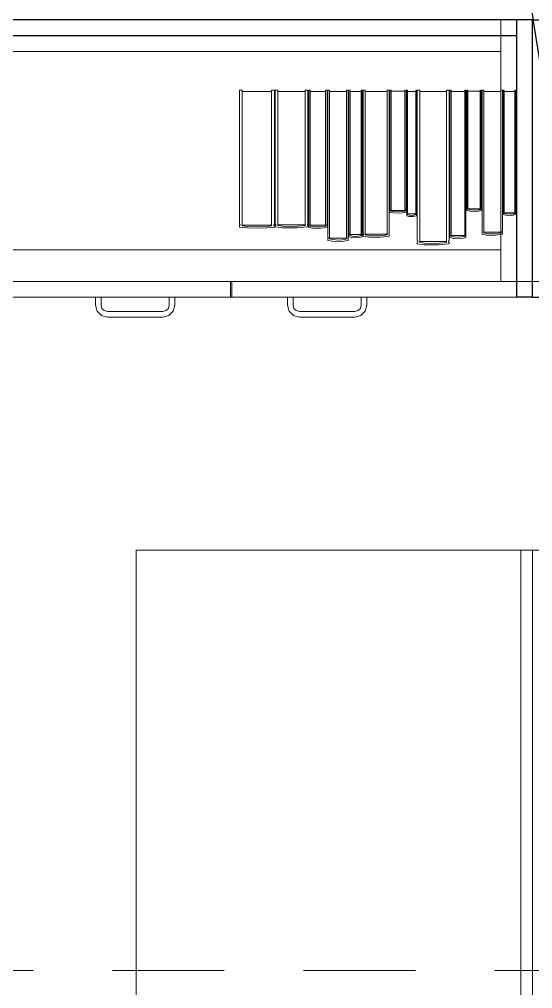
# Model space of a CAD drawing. Header units: inches. Extents: x -19 to 5698, y -728 to 92.
# Drawn here: x 196.864 to 197.511, y 17.377 to 18.6 of the extents above; entities that cross this region are included whole.
import ezdxf

# ---------------------------------------------------------------- set-up
doc = ezdxf.new("R2010")
doc.units = ezdxf.units.IN
doc.header["$MEASUREMENT"] = 0
doc.set_wipeout_variables(frame=1)
for name, pattern in [('HIDDEN', [0.375, 0.25, -0.125]), ('Hidden Line', [0.195611, 0.141111, -0.0545]), ('Wipeout_Contour', [1, 0, -1])]:
    doc.linetypes.add(name, pattern=pattern)
doc.layers.add('00 conduct tomacorr', color=120, linetype='HIDDEN', lineweight=30)
doc.layers.add('08 _ STR _ EXT _ 09 Vigas', color=251, linetype='Continuous')
doc.layers.add('Interior - Mobiliario', color=7, linetype='Continuous')

msp = doc.modelspace()

# ---------------------------------------------------------------- linework, layer by layer
at = {"layer": '08 _ STR _ EXT _ 09 Vigas', "color": 251, "linetype": 'Hidden Line', "lineweight": 13, "true_color": 0x636466}
msp.add_line((194.57, 17.4), (215.07, 17.4), dxfattribs=at)
at = {"layer": 'Interior - Mobiliario', "color": 175, "linetype": 'Continuous', "lineweight": 13}
for p, q in [((197.4909, 18.5794), (196.0309, 18.5794)), ((197.4909, 18.2694), (197.4909, 18.5794)), ((196.0509, 18.5594), (197.4709, 18.5594)), ((197.4709, 18.3094), (197.4709, 18.5594)), ((197.1448, 18.5108), (197.1413, 18.5108)), ((197.1413, 18.5108), (197.1413, 18.3416)), ((197.1448, 18.3396), (197.1448, 18.5108)), ((197.1819, 18.5091), (197.1448, 18.5091)), ((197.1854, 18.5108), (197.1819, 18.5108)), ((197.1819, 18.5108), (197.1819, 18.3396)), ((197.1854, 18.3416), (197.1854, 18.5108)), ((197.1897, 18.5108), (197.1864, 18.5108)), ((197.1864, 18.5108), (197.1864, 18.342)), ((197.1897, 18.3399), (197.1897, 18.5108)), ((197.2243, 18.5091), (197.1897, 18.5091)), ((197.2276, 18.5108), (197.2243, 18.5108)), ((197.2243, 18.5108), (197.2243, 18.3399)), ((197.2276, 18.342), (197.2276, 18.5108)), ((197.2304, 18.5108), (197.2286, 18.5108)), ((197.2286, 18.5108), (197.2286, 18.3414)), ((197.2304, 18.3393), (197.2304, 18.5108)), ((197.2498, 18.5091), (197.2304, 18.5091)), ((197.2517, 18.5108), (197.2498, 18.5108)), ((197.2498, 18.5108), (197.2498, 18.3393)), ((197.2517, 18.3414), (197.2517, 18.5108)), ((197.2548, 18.5108), (197.2527, 18.5108)), ((197.2527, 18.5108), (197.2527, 18.3253)), ((197.2548, 18.323), (197.2548, 18.5108)), ((197.2764, 18.5089), (197.2548, 18.5089)), ((197.2784, 18.5108), (197.2764, 18.5108)), ((197.2764, 18.5108), (197.2764, 18.323)), ((197.2784, 18.3253), (197.2784, 18.5108)), ((197.2808, 18.5108), (197.2794, 18.5108)), ((197.2794, 18.5108), (197.2794, 18.3297)), ((197.2808, 18.3275), (197.2808, 18.5108)), ((197.2949, 18.5089), (197.2808, 18.5089)), ((197.2962, 18.5108), (197.2949, 18.5108)), ((197.2949, 18.5108), (197.2949, 18.3275)), ((197.2962, 18.3297), (197.2962, 18.5108)), ((197.2998, 18.5108), (197.2972, 18.5108)), ((197.2972, 18.5108), (197.2972, 18.3305)), ((197.2998, 18.3283), (197.2998, 18.5108)), ((197.3274, 18.5089), (197.2998, 18.5089)), ((197.33, 18.5108), (197.3274, 18.5108)), ((197.3274, 18.5108), (197.3274, 18.3283)), ((197.33, 18.3305), (197.33, 18.5108)), ((197.3326, 18.5108), (197.331, 18.5108)), ((197.331, 18.5108), (197.331, 18.3601)), ((197.3326, 18.3582), (197.3326, 18.5108)), ((197.3497, 18.5093), (197.3326, 18.5093)), ((197.3514, 18.5108), (197.3497, 18.5108)), ((197.3497, 18.5108), (197.3497, 18.3582)), ((197.3514, 18.3601), (197.3514, 18.5108)), ((197.3533, 18.5108), (197.3524, 18.5108)), ((197.3524, 18.5108), (197.3524, 18.3556)), ((197.3533, 18.3538), (197.3533, 18.5108)), ((197.3635, 18.5092), (197.3533, 18.5092)), ((197.3644, 18.5108), (197.3635, 18.5108)), ((197.3635, 18.5108), (197.3635, 18.3538)), ((197.3644, 18.3556), (197.3644, 18.5108)), ((197.3686, 18.5108), (197.3654, 18.5108)), ((197.3654, 18.5108), (197.3654, 18.321)), ((197.3686, 18.3187), (197.3686, 18.5108)), ((197.4023, 18.5089), (197.3686, 18.5089)), ((197.4055, 18.5108), (197.4023, 18.5108)), ((197.4023, 18.5108), (197.4023, 18.3187)), ((197.4055, 18.321), (197.4055, 18.5108)), ((197.4081, 18.5108), (197.4065, 18.5108)), ((197.4065, 18.5108), (197.4065, 18.3286)), ((197.4081, 18.3264), (197.4081, 18.5108)), ((197.4253, 18.5089), (197.4081, 18.5089)), ((197.4269, 18.5108), (197.4253, 18.5108)), ((197.4253, 18.5108), (197.4253, 18.3264)), ((197.4269, 18.3286), (197.4269, 18.5108)), ((197.4294, 18.5108), (197.4279, 18.5108)), ((197.4279, 18.5108), (197.4279, 18.3622)), ((197.4294, 18.3604), (197.4294, 18.5108)), ((197.4447, 18.5093), (197.4294, 18.5093)), ((197.4461, 18.5108), (197.4447, 18.5108)), ((197.4447, 18.5108), (197.4447, 18.3604)), ((197.4461, 18.3622), (197.4461, 18.5108)), ((197.4492, 18.5108), (197.4471, 18.5108)), ((197.4471, 18.5108), (197.4471, 18.3328)), ((197.4492, 18.3306), (197.4492, 18.5108)), ((197.4707, 18.509), (197.4492, 18.509)), ((197.4728, 18.5108), (197.4707, 18.5108)), ((197.4707, 18.5108), (197.4707, 18.3306)), ((197.4728, 18.3328), (197.4728, 18.5108)), ((197.4751, 18.5108), (197.4738, 18.5108)), ((197.4738, 18.5108), (197.4738, 18.3572)), ((197.4751, 18.3553), (197.4751, 18.5108)), ((197.331, 18.3601), (197.3311, 18.3599)), ((197.3311, 18.3584), (197.331, 18.3584)), ((197.331, 18.3584), (197.331, 18.3567)), ((197.331, 18.3567), (197.3355, 18.3558)), ((197.3311, 18.3599), (197.3312, 18.3597)), ((197.3312, 18.3586), (197.3311, 18.3584)), ((197.3312, 18.3597), (197.3313, 18.3595)), ((197.3313, 18.3588), (197.3312, 18.3586)), ((197.3313, 18.3595), (197.3313, 18.3593)), ((197.3313, 18.3593), (197.3313, 18.3591)), ((197.3313, 18.3591), (197.3313, 18.3588)), ((197.3326, 18.359), (197.3497, 18.359)), ((197.3357, 18.3575), (197.3326, 18.3582)), ((197.3355, 18.3558), (197.3446, 18.3556)), ((197.342, 18.3571), (197.3357, 18.3575)), ((197.3482, 18.3578), (197.342, 18.3571)), ((197.3446, 18.3556), (197.3514, 18.3567)), ((197.3497, 18.3582), (197.3482, 18.3578)), ((197.351, 18.3593), (197.3511, 18.3596)), ((197.351, 18.3591), (197.351, 18.3593)), ((197.3511, 18.3589), (197.351, 18.3591)), ((197.3511, 18.3596), (197.3512, 18.3598)), ((197.3512, 18.3587), (197.3511, 18.3589)), ((197.3512, 18.3598), (197.3513, 18.36)), ((197.3513, 18.3585), (197.3512, 18.3587)), ((197.3513, 18.36), (197.3514, 18.3601)), ((197.3514, 18.3584), (197.3513, 18.3585)), ((197.3514, 18.3567), (197.3514, 18.3584)), ((197.3524, 18.3556), (197.3524, 18.3555)), ((197.3524, 18.3555), (197.3525, 18.3553)), ((197.3643, 18.3554), (197.3644, 18.3556)), ((197.3644, 18.3556), (197.3644, 18.3556)), ((197.4279, 18.3622), (197.428, 18.3621)), ((197.428, 18.3606), (197.4279, 18.3605)), ((197.4279, 18.3605), (197.4279, 18.3588)), ((197.4279, 18.3588), (197.4319, 18.358)), ((197.428, 18.3621), (197.4281, 18.3619)), ((197.4281, 18.3608), (197.428, 18.3606)), ((197.4281, 18.3619), (197.4282, 18.3616)), ((197.4282, 18.361), (197.4281, 18.3608)), ((197.4282, 18.3616), (197.4282, 18.3614)), ((197.4282, 18.3614), (197.4282, 18.3612)), ((197.4282, 18.3612), (197.4282, 18.361)), ((197.4294, 18.3611), (197.4447, 18.3611)), ((197.4321, 18.3597), (197.4294, 18.3604)), ((197.4319, 18.358), (197.44, 18.3578)), ((197.4377, 18.3593), (197.4321, 18.3597)), ((197.4433, 18.3599), (197.4377, 18.3593)), ((197.44, 18.3578), (197.4461, 18.3588)), ((197.4447, 18.3604), (197.4433, 18.3599)), ((197.4458, 18.3615), (197.4459, 18.3617)), ((197.4458, 18.3612), (197.4458, 18.3615)), ((197.4458, 18.361), (197.4458, 18.3612)), ((197.4459, 18.3608), (197.4458, 18.361)), ((197.4459, 18.3619), (197.446, 18.3621)), ((197.4459, 18.3617), (197.4459, 18.3619)), ((197.446, 18.3606), (197.4459, 18.3608)), ((197.446, 18.3621), (197.4461, 18.3622)), ((197.4461, 18.3605), (197.446, 18.3606)), ((197.4461, 18.3588), (197.4461, 18.3605)), ((197.4738, 18.3572), (197.4739, 18.3571)), ((197.4739, 18.3557), (197.4738, 18.3555)), ((197.4738, 18.3555), (197.4738, 18.3554)), ((197.4739, 18.3571), (197.4739, 18.3569)), ((197.4739, 18.3569), (197.474, 18.3566)), ((197.474, 18.3559), (197.4739, 18.3557)), ((197.474, 18.3566), (197.474, 18.3564)), ((197.474, 18.3564), (197.474, 18.3562)), ((197.474, 18.3562), (197.474, 18.3559)), ((197.3525, 18.3542), (197.3524, 18.354)), ((197.3524, 18.354), (197.3524, 18.3539)), ((197.3524, 18.3539), (197.3524, 18.3522)), ((197.3524, 18.3522), (197.355, 18.3513)), ((197.3525, 18.3553), (197.3526, 18.3551)), ((197.3526, 18.3546), (197.3525, 18.3544)), ((197.3525, 18.3544), (197.3525, 18.3542)), ((197.3526, 18.3551), (197.3526, 18.3549)), ((197.3526, 18.3549), (197.3526, 18.3546)), ((197.3533, 18.3545), (197.3635, 18.3545)), ((197.3551, 18.353), (197.3533, 18.3538)), ((197.355, 18.3513), (197.3604, 18.3511)), ((197.3589, 18.3526), (197.3551, 18.353)), ((197.3625, 18.3533), (197.3589, 18.3526)), ((197.3604, 18.3511), (197.3644, 18.3522)), ((197.3635, 18.3538), (197.3625, 18.3533)), ((197.3642, 18.3551), (197.3643, 18.3554)), ((197.3642, 18.3549), (197.3642, 18.3551)), ((197.3642, 18.3547), (197.3642, 18.3549)), ((197.3642, 18.3544), (197.3642, 18.3547)), ((197.3643, 18.3542), (197.3642, 18.3544)), ((197.3644, 18.354), (197.3643, 18.3542)), ((197.3644, 18.3539), (197.3644, 18.354)), ((197.3644, 18.3522), (197.3644, 18.3539)), ((197.4738, 18.3554), (197.4738, 18.3537)), ((197.4738, 18.3537), (197.4773, 18.3529)), ((197.4775, 18.3546), (197.4751, 18.3553)), ((197.4773, 18.3529), (197.4845, 18.3527)), ((197.4824, 18.3542), (197.4775, 18.3546)), ((197.1413, 18.3416), (197.1415, 18.3415)), ((197.1414, 18.3398), (197.1413, 18.3397)), ((197.1413, 18.3397), (197.1413, 18.3378)), ((197.1413, 18.3378), (197.151, 18.3369)), ((197.1417, 18.34), (197.1414, 18.3398)), ((197.1415, 18.3415), (197.1417, 18.3413)), ((197.1417, 18.3413), (197.1419, 18.341)), ((197.1419, 18.3403), (197.1417, 18.34)), ((197.1419, 18.341), (197.142, 18.3408)), ((197.142, 18.3405), (197.1419, 18.3403)), ((197.142, 18.3408), (197.142, 18.3405)), ((197.1448, 18.3404), (197.1819, 18.3404)), ((197.1514, 18.3388), (197.1448, 18.3396)), ((197.151, 18.3369), (197.1707, 18.3367)), ((197.165, 18.3383), (197.1514, 18.3388)), ((197.1786, 18.339), (197.165, 18.3383)), ((197.1707, 18.3367), (197.1854, 18.3378)), ((197.1819, 18.3396), (197.1786, 18.339)), ((197.1847, 18.3408), (197.1848, 18.3411)), ((197.1847, 18.3406), (197.1847, 18.3408)), ((197.1848, 18.3403), (197.1847, 18.3406)), ((197.1848, 18.3411), (197.185, 18.3413)), ((197.185, 18.3401), (197.1848, 18.3403)), ((197.185, 18.3413), (197.1853, 18.3415)), ((197.1852, 18.3399), (197.185, 18.3401)), ((197.1854, 18.3397), (197.1852, 18.3399)), ((197.1853, 18.3415), (197.1854, 18.3416)), ((197.1854, 18.3378), (197.1854, 18.3397)), ((197.1864, 18.342), (197.1867, 18.3418)), ((197.1866, 18.3401), (197.1864, 18.3401)), ((197.1864, 18.3401), (197.1864, 18.3382)), ((197.1864, 18.3382), (197.1955, 18.3372)), ((197.1869, 18.3404), (197.1866, 18.3401)), ((197.1867, 18.3418), (197.1869, 18.3416)), ((197.1869, 18.3416), (197.1871, 18.3414)), ((197.187, 18.3406), (197.1869, 18.3404)), ((197.1871, 18.3409), (197.187, 18.3406)), ((197.1871, 18.3414), (197.1871, 18.3411)), ((197.1871, 18.3411), (197.1871, 18.3409)), ((197.1897, 18.3408), (197.2243, 18.3408)), ((197.1959, 18.3391), (197.1897, 18.3399)), ((197.1955, 18.3372), (197.2139, 18.337)), ((197.2086, 18.3387), (197.1959, 18.3391)), ((197.2212, 18.3394), (197.2086, 18.3387)), ((197.2139, 18.337), (197.2276, 18.3382)), ((197.2243, 18.3399), (197.2212, 18.3394)), ((197.2269, 18.3412), (197.227, 18.3414)), ((197.2269, 18.3409), (197.2269, 18.3412)), ((197.227, 18.3407), (197.2269, 18.3409)), ((197.227, 18.3414), (197.2272, 18.3416)), ((197.2271, 18.3404), (197.227, 18.3407)), ((197.2274, 18.3402), (197.2271, 18.3404)), ((197.2272, 18.3416), (197.2274, 18.3419)), ((197.2274, 18.3419), (197.2276, 18.342)), ((197.2276, 18.3401), (197.2274, 18.3402)), ((197.2276, 18.3382), (197.2276, 18.3401)), ((197.2286, 18.3414), (197.2287, 18.3412)), ((197.2287, 18.3396), (197.2286, 18.3395)), ((197.2286, 18.3395), (197.2286, 18.3376)), ((197.2286, 18.3376), (197.2337, 18.3366)), ((197.2287, 18.3412), (197.2289, 18.341)), ((197.2288, 18.3398), (197.2287, 18.3396)), ((197.2289, 18.34), (197.2288, 18.3398)), ((197.2289, 18.341), (197.2289, 18.3408)), ((197.2289, 18.3408), (197.229, 18.3405)), ((197.229, 18.3403), (197.2289, 18.34)), ((197.229, 18.3405), (197.229, 18.3403)), ((197.2304, 18.3402), (197.2498, 18.3402)), ((197.2339, 18.3385), (197.2304, 18.3393)), ((197.2337, 18.3366), (197.244, 18.3364)), ((197.241, 18.3381), (197.2339, 18.3385)), ((197.2481, 18.3388), (197.241, 18.3381)), ((197.244, 18.3364), (197.2517, 18.3376)), ((197.2498, 18.3393), (197.2481, 18.3388)), ((197.2513, 18.3406), (197.2514, 18.3408)), ((197.2513, 18.3403), (197.2513, 18.3406)), ((197.2514, 18.3401), (197.2513, 18.3403)), ((197.2514, 18.3408), (197.2515, 18.3411)), ((197.2514, 18.3398), (197.2514, 18.3401)), ((197.2516, 18.3396), (197.2514, 18.3398)), ((197.2515, 18.3411), (197.2516, 18.3413)), ((197.2516, 18.3413), (197.2517, 18.3414)), ((197.2517, 18.3395), (197.2516, 18.3396)), ((197.2517, 18.3376), (197.2517, 18.3395)), ((197.4471, 18.3328), (197.4473, 18.3327)), ((197.4474, 18.3311), (197.4472, 18.3309)), ((197.4473, 18.3327), (197.4474, 18.3324)), ((197.4474, 18.3324), (197.4475, 18.3322)), ((197.4475, 18.3314), (197.4474, 18.3311)), ((197.4475, 18.3322), (197.4475, 18.3319)), ((197.4475, 18.3319), (197.4475, 18.3316)), ((197.4475, 18.3316), (197.4475, 18.3314)), ((197.4492, 18.3315), (197.4707, 18.3315)), ((197.4723, 18.332), (197.4724, 18.3322)), ((197.4723, 18.3317), (197.4723, 18.332)), ((197.4724, 18.3314), (197.4723, 18.3317)), ((197.4724, 18.3322), (197.4725, 18.3325)), ((197.4725, 18.3312), (197.4724, 18.3314)), ((197.4725, 18.3325), (197.4727, 18.3327)), ((197.4726, 18.3309), (197.4725, 18.3312)), ((197.4727, 18.3327), (197.4728, 18.3328)), ((197.2527, 18.3253), (197.2528, 18.3251)), ((197.2528, 18.3233), (197.2527, 18.3232)), ((197.2527, 18.3232), (197.2527, 18.3211)), ((197.2527, 18.3211), (197.2583, 18.3201)), ((197.2528, 18.3251), (197.253, 18.3249)), ((197.253, 18.3235), (197.2528, 18.3233)), ((197.253, 18.3249), (197.2531, 18.3246)), ((197.2531, 18.3238), (197.253, 18.3235)), ((197.2531, 18.3246), (197.2531, 18.3243)), ((197.2531, 18.3243), (197.2531, 18.324)), ((197.2531, 18.324), (197.2531, 18.3238)), ((197.2548, 18.3239), (197.2764, 18.3239)), ((197.2586, 18.3221), (197.2548, 18.323)), ((197.2583, 18.3201), (197.2699, 18.3198)), ((197.2665, 18.3216), (197.2586, 18.3221)), ((197.2744, 18.3224), (197.2665, 18.3216)), ((197.2699, 18.3198), (197.2784, 18.3211)), ((197.2764, 18.323), (197.2744, 18.3224)), ((197.278, 18.3244), (197.2781, 18.3247)), ((197.278, 18.3241), (197.278, 18.3244)), ((197.2781, 18.3238), (197.278, 18.3241)), ((197.2781, 18.3247), (197.2782, 18.3249)), ((197.2782, 18.3236), (197.2781, 18.3238)), ((197.2782, 18.3249), (197.2783, 18.3252)), ((197.2783, 18.3233), (197.2782, 18.3236)), ((197.2783, 18.3252), (197.2784, 18.3253)), ((197.2784, 18.3232), (197.2783, 18.3233)), ((197.2784, 18.3211), (197.2784, 18.3232)), ((197.2794, 18.3297), (197.2795, 18.3295)), ((197.2795, 18.3278), (197.2794, 18.3276)), ((197.2794, 18.3276), (197.2794, 18.3256)), ((197.2794, 18.3256), (197.2831, 18.3246)), ((197.2795, 18.3295), (197.2796, 18.3293)), ((197.2796, 18.328), (197.2795, 18.3278)), ((197.2796, 18.3293), (197.2797, 18.3291)), ((197.2797, 18.3282), (197.2796, 18.328)), ((197.2797, 18.3291), (197.2797, 18.3288)), ((197.2797, 18.3288), (197.2797, 18.3285)), ((197.2797, 18.3285), (197.2797, 18.3282)), ((197.2808, 18.3284), (197.2949, 18.3284)), ((197.2833, 18.3266), (197.2808, 18.3275)), ((197.2831, 18.3246), (197.2906, 18.3244)), ((197.2884, 18.3262), (197.2833, 18.3266)), ((197.2936, 18.3269), (197.2884, 18.3262)), ((197.2906, 18.3244), (197.2962, 18.3256)), ((197.2949, 18.3275), (197.2936, 18.3269)), ((197.2959, 18.3288), (197.296, 18.3291)), ((197.2959, 18.3286), (197.2959, 18.3288)), ((197.296, 18.3283), (197.2959, 18.3286)), ((197.296, 18.3294), (197.2961, 18.3296)), ((197.296, 18.3291), (197.296, 18.3294)), ((197.296, 18.328), (197.296, 18.3283)), ((197.2961, 18.3278), (197.296, 18.328)), ((197.2961, 18.3296), (197.2962, 18.3297)), ((197.2962, 18.3276), (197.2961, 18.3278)), ((197.2962, 18.3256), (197.2962, 18.3276)), ((197.2972, 18.3305), (197.2974, 18.3303)), ((197.2973, 18.3286), (197.2972, 18.3285)), ((197.2972, 18.3285), (197.2972, 18.3265)), ((197.2972, 18.3265), (197.3044, 18.3254)), ((197.2975, 18.3288), (197.2973, 18.3286)), ((197.2974, 18.3303), (197.2976, 18.3301)), ((197.2977, 18.329), (197.2975, 18.3288)), ((197.2976, 18.3301), (197.2977, 18.3299)), ((197.2977, 18.3299), (197.2977, 18.3296)), ((197.2977, 18.3296), (197.2977, 18.3293)), ((197.2977, 18.3293), (197.2977, 18.329)), ((197.2998, 18.3292), (197.3274, 18.3292)), ((197.3047, 18.3274), (197.2998, 18.3283)), ((197.3044, 18.3254), (197.3191, 18.3252)), ((197.3148, 18.327), (197.3047, 18.3274)), ((197.3249, 18.3277), (197.3148, 18.327)), ((197.3191, 18.3252), (197.33, 18.3265)), ((197.3274, 18.3283), (197.3249, 18.3277)), ((197.3295, 18.3299), (197.3297, 18.3302)), ((197.3295, 18.3296), (197.3295, 18.3299)), ((197.3295, 18.3294), (197.3295, 18.3296)), ((197.3295, 18.3291), (197.3295, 18.3294)), ((197.3296, 18.3288), (197.3295, 18.3291)), ((197.3298, 18.3286), (197.3296, 18.3288)), ((197.3297, 18.3302), (197.3299, 18.3304)), ((197.33, 18.3285), (197.3298, 18.3286)), ((197.3299, 18.3304), (197.33, 18.3305)), ((197.33, 18.3265), (197.33, 18.3285)), ((197.3654, 18.321), (197.3656, 18.3209)), ((197.3656, 18.319), (197.3654, 18.3189)), ((197.3654, 18.3189), (197.3654, 18.3168)), ((197.3656, 18.3209), (197.3659, 18.3206)), ((197.3658, 18.3192), (197.3656, 18.319)), ((197.366, 18.3195), (197.3658, 18.3192)), ((197.3659, 18.3206), (197.366, 18.3204)), ((197.366, 18.3204), (197.3661, 18.3201)), ((197.3661, 18.3198), (197.366, 18.3195)), ((197.3661, 18.3201), (197.3661, 18.3198)), ((197.3686, 18.3197), (197.4023, 18.3197)), ((197.4048, 18.3201), (197.4049, 18.3204)), ((197.4048, 18.3199), (197.4048, 18.3201)), ((197.4049, 18.3196), (197.4048, 18.3199)), ((197.4049, 18.3204), (197.4051, 18.3207)), ((197.405, 18.3193), (197.4049, 18.3196)), ((197.4053, 18.3191), (197.405, 18.3193)), ((197.4051, 18.3207), (197.4053, 18.3209)), ((197.4053, 18.3209), (197.4055, 18.321)), ((197.4055, 18.3189), (197.4053, 18.3191)), ((197.4055, 18.3168), (197.4055, 18.3189)), ((197.4065, 18.3286), (197.4066, 18.3285)), ((197.4066, 18.3267), (197.4065, 18.3266)), ((197.4065, 18.3266), (197.4065, 18.3246)), ((197.4065, 18.3246), (197.411, 18.3235)), ((197.4066, 18.3285), (197.4067, 18.3282)), ((197.4067, 18.3269), (197.4066, 18.3267)), ((197.4067, 18.3282), (197.4068, 18.328)), ((197.4068, 18.3272), (197.4067, 18.3269)), ((197.4068, 18.328), (197.4068, 18.3277)), ((197.4068, 18.3277), (197.4068, 18.3274)), ((197.4068, 18.3274), (197.4068, 18.3272)), ((197.4081, 18.3273), (197.4253, 18.3273)), ((197.4112, 18.3256), (197.4081, 18.3264)), ((197.411, 18.3235), (197.4201, 18.3233)), ((197.4175, 18.3251), (197.4112, 18.3256)), ((197.4237, 18.3259), (197.4175, 18.3251)), ((197.4201, 18.3233), (197.4269, 18.3246)), ((197.4253, 18.3264), (197.4237, 18.3259)), ((197.4266, 18.328), (197.4267, 18.3283)), ((197.4266, 18.3278), (197.4266, 18.328)), ((197.4266, 18.3275), (197.4266, 18.3278)), ((197.4266, 18.3272), (197.4266, 18.3275)), ((197.4267, 18.327), (197.4266, 18.3272)), ((197.4267, 18.3283), (197.4268, 18.3285)), ((197.4268, 18.3267), (197.4267, 18.327)), ((197.4268, 18.3285), (197.4269, 18.3286)), ((197.4269, 18.3266), (197.4268, 18.3267)), ((197.4269, 18.3246), (197.4269, 18.3266)), ((197.4472, 18.3309), (197.4471, 18.3308)), ((197.4471, 18.3308), (197.4471, 18.3288)), ((197.4471, 18.3288), (197.4527, 18.3278)), ((197.453, 18.3298), (197.4492, 18.3306)), ((197.4527, 18.3278), (197.4642, 18.3276)), ((197.4609, 18.3293), (197.453, 18.3298)), ((197.4688, 18.3301), (197.4609, 18.3293)), ((197.4642, 18.3276), (197.4728, 18.3288)), ((197.4707, 18.3306), (197.4688, 18.3301)), ((197.4728, 18.3308), (197.4726, 18.3309)), ((197.4728, 18.3288), (197.4728, 18.3308)), ((197.4709, 18.3094), (196.0509, 18.3094)), ((197.3654, 18.3168), (197.3742, 18.3157)), ((197.3746, 18.3178), (197.3686, 18.3187)), ((197.3742, 18.3157), (197.3921, 18.3155)), ((197.3869, 18.3173), (197.3746, 18.3178)), ((197.3992, 18.3181), (197.3869, 18.3173)), ((197.3921, 18.3155), (197.4055, 18.3168)), ((197.4023, 18.3187), (197.3992, 18.3181)), ((197.4709, 18.2694), (197.4709, 18.3094)), ((196.0309, 18.2694), (197.4909, 18.2694)), ((196.0509, 18.2694), (197.4709, 18.2694)), ((196.7709, 18.2694), (197.1299, 18.2694)), ((197.1299, 18.2494), (197.1299, 18.2694)), ((197.1319, 18.2494), (197.1319, 18.2694)), ((196.7709, 18.2494), (197.1299, 18.2494)), ((196.9599, 18.2394), (196.9599, 18.2494)), ((196.9599, 18.2494), (196.9669, 18.2494)), ((196.9669, 18.2494), (196.9669, 18.2394)), ((197.0529, 18.2394), (197.0529, 18.2494)), ((197.0529, 18.2494), (197.0599, 18.2494)), ((197.0599, 18.2494), (197.0599, 18.2394)), ((197.2019, 18.2494), (197.2019, 18.2394)), ((197.2089, 18.2494), (197.2019, 18.2494)), ((197.2089, 18.2394), (197.2089, 18.2494)), ((197.2949, 18.2494), (197.2949, 18.2394)), ((197.3019, 18.2494), (197.2949, 18.2494)), ((197.3019, 18.2394), (197.3019, 18.2494)), ((196.9619, 18.2319), (196.9599, 18.2394)), ((196.9669, 18.2394), (196.968, 18.2354)), ((196.968, 18.2354), (196.9709, 18.2325)), ((197.0489, 18.2325), (197.0518, 18.2354)), ((197.0518, 18.2354), (197.0529, 18.2394)), ((197.0599, 18.2394), (197.0579, 18.2319)), ((197.2019, 18.2394), (197.2039, 18.2319)), ((197.21, 18.2354), (197.2089, 18.2394)), ((197.2129, 18.2325), (197.21, 18.2354)), ((197.2938, 18.2354), (197.2909, 18.2325)), ((197.2949, 18.2394), (197.2938, 18.2354)), ((197.2999, 18.2319), (197.3019, 18.2394)), ((196.9674, 18.2265), (196.9619, 18.2319)), ((196.9749, 18.2244), (196.9674, 18.2265)), ((196.9709, 18.2325), (196.9749, 18.2314)), ((196.9749, 18.2314), (197.0449, 18.2314)), ((197.0449, 18.2244), (196.9749, 18.2244)), ((197.0449, 18.2314), (197.0489, 18.2325)), ((197.0524, 18.2265), (197.0449, 18.2244)), ((197.0579, 18.2319), (197.0524, 18.2265)), ((197.2039, 18.2319), (197.2094, 18.2265)), ((197.2094, 18.2265), (197.2169, 18.2244)), ((197.2169, 18.2314), (197.2129, 18.2325)), ((197.2869, 18.2314), (197.2169, 18.2314)), ((197.2169, 18.2244), (197.2869, 18.2244)), ((197.2909, 18.2325), (197.2869, 18.2314)), ((197.2869, 18.2244), (197.2944, 18.2265)), ((197.2944, 18.2265), (197.2999, 18.2319)), ((197.4959, 17.9305), (197.5259, 17.9305)), ((197.4959, 16.6455), (197.4959, 17.9305))]:
    msp.add_line(p, q, dxfattribs=at)
at = {"layer": 'Interior - Mobiliario', "color": 175, "linetype": 'Continuous', "lineweight": 13, "flags": 128}
for points in [[(197.5109, 16.6305), (196.0109, 16.6305), (196.0109, 17.2305), (197.0109, 17.2305), (197.0109, 17.9305), (197.5109, 17.9305)], [(197.5109, 16.6305), (199.0109, 16.6305), (199.0109, 17.2305), (198.0109, 17.2305), (198.0109, 17.9305), (197.5109, 17.9305)]]:
    msp.add_lwpolyline(points, close=True, dxfattribs=at)

# ---------------------------------------------------------------- wipeouts: each hides what was drawn before it
at = {"color": 254, "linetype": 'Wipeout_Contour', "lineweight": 0, "ltscale": 6482.974827}
msp.add_wipeout([(197.5309, 18.2494), (197.5309, 18.5994), (197.5109, 18.5994), (197.5109, 18.2494)], dxfattribs=at).dxf.layer = 'Interior - Mobiliario'

# ---------------------------------------------------------------- next in the draw order: linework, layer by layer
at = {"layer": 'Interior - Mobiliario', "color": 175, "linetype": 'Continuous', "lineweight": 30}
for p, q in [((197.5109, 18.2494), (197.5109, 18.5994)), ((197.5109, 18.5994), (197.5309, 18.5994)), ((197.5109, 18.2494), (197.5309, 18.2494))]:
    msp.add_line(p, q, dxfattribs=at)
at = {"layer": 'Interior - Mobiliario', "color": 175, "linetype": 'Continuous', "lineweight": 13}
for p, q in [((197.5109, 18.5994), (197.5309, 18.5994)), ((197.5109, 18.2494), (197.5109, 18.5994)), ((197.5109, 18.5994), (197.5509, 18.5994)), ((197.5109, 18.2694), (197.5109, 18.5994)), ((199.0109, 18.5994), (197.5109, 18.5994)), ((197.5109, 18.5994), (197.5109, 18.2494)), ((197.5509, 18.2694), (197.5109, 18.2694)), ((197.5309, 18.2494), (197.5109, 18.2494)), ((197.5109, 18.2494), (199.0109, 18.2494))]:
    msp.add_line(p, q, dxfattribs=at)

# ---------------------------------------------------------------- next in the draw order: wipeouts: each hides what was drawn before it
at = {"color": 254, "linetype": 'Wipeout_Contour', "lineweight": 0, "ltscale": 6479.942518}
msp.add_wipeout([(196.0309, 18.5794), (197.4909, 18.5794), (197.4909, 18.5994), (196.0309, 18.5994)], dxfattribs=at).dxf.layer = 'Interior - Mobiliario'

# ---------------------------------------------------------------- next in the draw order: linework, layer by layer
at = {"layer": 'Interior - Mobiliario', "color": 175, "linetype": 'Continuous', "lineweight": 30}
for p, q in [((197.4909, 18.5994), (196.0309, 18.5994)), ((197.4909, 18.5794), (197.4909, 18.5994)), ((197.4909, 18.5794), (196.0309, 18.5794))]:
    msp.add_line(p, q, dxfattribs=at)
at = {"layer": 'Interior - Mobiliario', "color": 175, "linetype": 'Continuous', "lineweight": 13}
for p, q in [((197.4909, 18.5994), (196.0309, 18.5994)), ((197.4709, 18.5994), (196.0509, 18.5994)), ((197.4709, 18.5594), (197.4709, 18.5994)), ((197.4909, 18.5794), (197.4909, 18.5994)), ((196.0309, 18.5794), (197.4909, 18.5794))]:
    msp.add_line(p, q, dxfattribs=at)

# ---------------------------------------------------------------- next in the draw order: wipeouts: each hides what was drawn before it
at = {"color": 254, "linetype": 'Wipeout_Contour', "lineweight": 0, "ltscale": 6482.894832}
msp.add_wipeout([(197.4909, 18.2494), (197.5109, 18.2494), (197.5109, 18.5994), (197.4909, 18.5994)], dxfattribs=at).dxf.layer = 'Interior - Mobiliario'

# ---------------------------------------------------------------- next in the draw order: linework, layer by layer
at = {"layer": '00 conduct tomacorr'}
msp.add_arc((192.3142, 17.7743), 5.264, 350.8266, 29.8415, dxfattribs=at)
at = {"layer": 'Interior - Mobiliario', "color": 175, "linetype": 'Continuous', "lineweight": 13}
for p, q in [((196.0109, 18.5994), (197.5109, 18.5994)), ((197.4909, 18.5994), (196.0309, 18.5994)), ((197.5109, 18.5994), (197.4709, 18.5994)), ((197.4909, 18.5994), (197.4909, 18.2494)), ((197.5109, 18.5994), (197.4909, 18.5994)), ((197.4909, 18.2494), (197.4909, 18.5994)), ((197.5109, 18.2494), (197.5109, 18.5994)), ((197.5109, 18.2694), (197.5109, 18.5994)), ((197.5109, 18.5994), (197.5109, 18.2494)), ((197.4909, 18.5794), (196.0309, 18.5794)), ((197.4909, 18.5794), (196.0309, 18.5794)), ((197.4909, 18.5794), (196.0309, 18.5794)), ((197.4909, 18.2494), (197.4909, 18.5794)), ((197.4909, 18.2694), (197.4909, 18.5794)), ((197.4909, 18.2694), (197.4909, 18.5794)), ((197.4886, 18.5092), (197.4751, 18.5092)), ((197.4899, 18.5108), (197.4886, 18.5108)), ((197.4886, 18.5108), (197.4886, 18.3553)), ((197.4899, 18.3572), (197.4899, 18.5108)), ((197.4751, 18.3561), (197.4886, 18.3561)), ((197.4896, 18.3565), (197.4897, 18.3567)), ((197.4896, 18.3562), (197.4896, 18.3565)), ((197.4896, 18.356), (197.4896, 18.3562)), ((197.4897, 18.3558), (197.4896, 18.356)), ((197.4897, 18.3569), (197.4898, 18.3571)), ((197.4897, 18.3567), (197.4897, 18.3569)), ((197.4898, 18.3556), (197.4897, 18.3558)), ((197.4898, 18.3571), (197.4899, 18.3572)), ((197.4899, 18.3554), (197.4898, 18.3556)), ((197.4874, 18.3548), (197.4824, 18.3542)), ((197.4845, 18.3527), (197.4899, 18.3537)), ((197.4886, 18.3553), (197.4874, 18.3548)), ((197.4899, 18.3537), (197.4899, 18.3554)), ((196.0309, 18.2694), (197.4909, 18.2694)), ((196.0309, 18.2694), (197.4909, 18.2694)), ((197.4909, 18.2694), (197.1319, 18.2694)), ((197.4709, 18.2694), (197.5109, 18.2694)), ((197.4909, 18.2494), (197.4909, 18.2694)), ((197.5109, 18.2494), (196.0109, 18.2494)), ((196.0309, 18.2494), (197.4909, 18.2494)), ((196.0309, 18.2494), (197.4909, 18.2494)), ((197.4909, 18.2494), (197.1319, 18.2494)), ((197.4909, 18.2494), (197.5109, 18.2494))]:
    msp.add_line(p, q, dxfattribs=at)
at = {"layer": 'Interior - Mobiliario', "color": 175, "linetype": 'Continuous', "lineweight": 30}
for p, q in [((197.5109, 18.5994), (197.4909, 18.5994)), ((197.4909, 18.2494), (197.4909, 18.5994)), ((197.5109, 18.2494), (197.5109, 18.5994)), ((197.5109, 18.2494), (197.4909, 18.2494))]:
    msp.add_line(p, q, dxfattribs=at)

doc.saveas('drawing.dxf')
